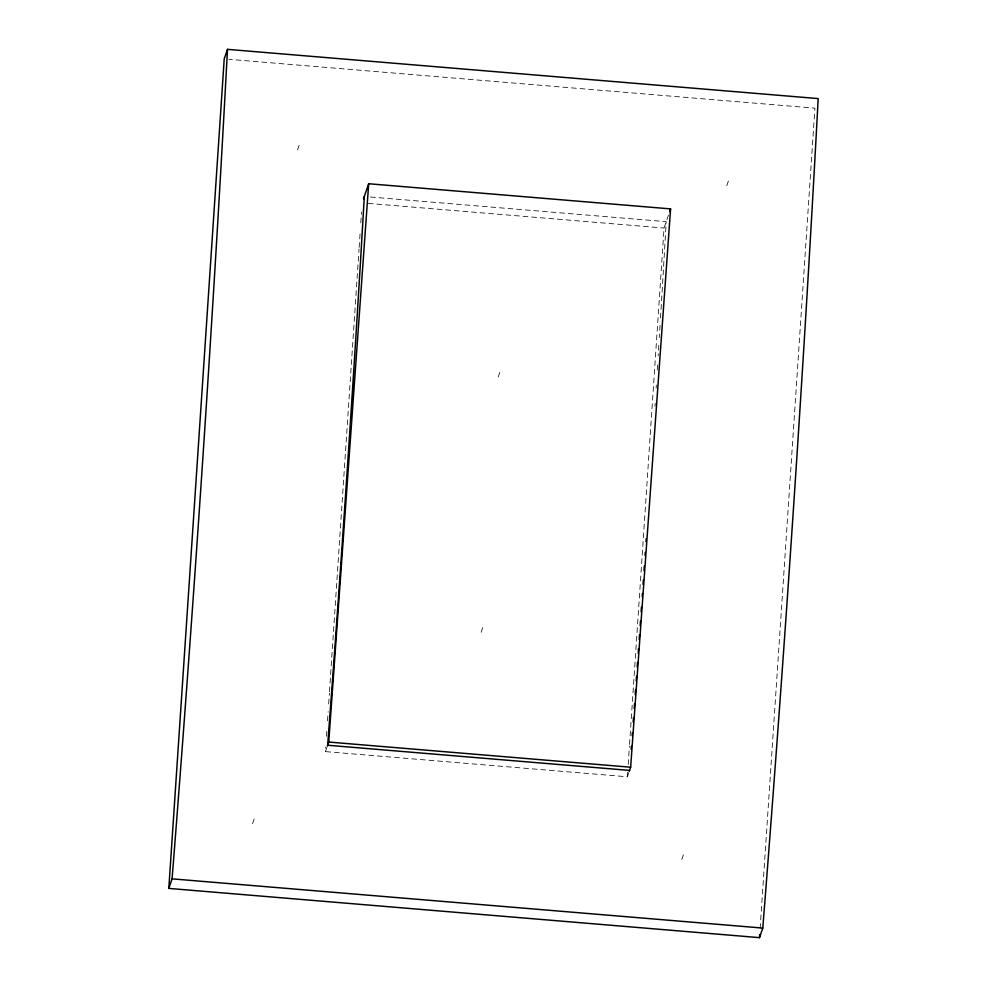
<?xml version="1.0" encoding="UTF-8"?>
<svg xmlns="http://www.w3.org/2000/svg" width="987" height="987" viewBox="0 0 987 987"><rect width="100%" height="100%" fill="white"/><g stroke="black" fill="none" stroke-linecap="round" stroke-linejoin="round"><path stroke-width="0.74" stroke-dasharray="4.93 3.7" d="M628.793 772.685L627.387 776.781L325.476 751.625L325.784 747.011M326.5 736.253L326.907 730.096M327.524 720.88L328.14 711.652M328.659 703.978L329.374 693.207M329.473 691.677L359.046 248.995M359.145 247.453L360.28 230.551M360.786 222.865L361.513 212.106M627.387 776.781L627.695 772.179M628.201 764.493L629.435 746.049M629.546 744.506L664.041 228.046L668.717 214.376M760.126 928.434L814.917 108.151L228.824 59.306M297.556 149.876L299.74 143.497M252.549 823.676L254.732 817.298M325.476 751.625L326.882 747.517M498.201 377.046L500.384 370.668M481.15 632.285L483.334 625.894M726.802 185.655L728.986 179.276M681.795 859.455L683.979 853.076M370.446 197.005L666.225 221.668L662.462 285.872A2343.471 150.9 -85.2 0 1 660.426 319.257M368.262 203.396L664.041 228.046M660.056 325.352A2343.471 150.9 -85.2 0 1 659.304 337.554M658.822 345.191A2343.471 150.9 -85.2 0 1 658.156 355.888M657.589 365.079A2343.471 150.9 -85.2 0 1 657.095 372.741M656.318 385.016A2343.471 150.9 -85.2 0 1 656.133 388.088M655.158 403.239A2343.471 150.9 -85.2 0 1 654.961 406.274"/><path stroke-width="1.48" d="M364.314 196.499L360.551 260.704A2343.471 150.9 -85.2 0 1 332.73 677.218L327.659 745.247L629.57 770.403M168.814 888.411L224.222 58.924L227.491 49.35L818.186 98.589A2343.471 150.9 -85.2 0 1 762.778 928.076L759.509 937.65L168.814 888.411L172.083 878.849A2343.471 150.9 -85.2 0 0 227.491 49.35M759.509 937.65L759.719 934.578M327.351 746.147L328.745 742.051L368.682 183.742L670.592 208.899L630.656 767.22L629.262 771.316M631.149 749.244L631.372 746.221M632.161 735.636L632.383 732.613M633.173 722.028L633.518 717.5M634.185 708.432L634.53 703.891M363.524 198.782L368.682 183.742M669.655 211.637L670.592 208.899M328.745 742.051L630.656 767.22M172.083 878.849L762.778 928.076M646.201 538.692A2343.471 150.9 -85.2 0 1 645.991 541.727M645.264 552.375A2343.471 150.9 -85.2 0 1 645.054 555.41M644.326 566.069A2343.471 150.9 -85.2 0 1 644.005 570.634M643.376 579.788A2343.471 150.9 -85.2 0 1 643.055 584.353M642.414 593.508A2343.471 150.9 -85.2 0 1 642.204 596.567M641.451 607.252A2343.471 150.9 -85.2 0 1 641.131 611.841M640.489 621.02A2343.471 150.9 -85.2 0 1 640.156 625.61M639.502 634.801A2343.471 150.9 -85.2 0 1 639.181 639.403M638.527 648.595A2343.471 150.9 -85.2 0 1 638.194 653.197M637.54 662.413A2343.471 150.9 -85.2 0 1 637.207 667.015M636.541 676.231A2343.471 150.9 -85.2 0 1 636.208 680.845M635.542 690.073A2343.471 150.9 -85.2 0 1 635.196 694.688"/></g></svg>
